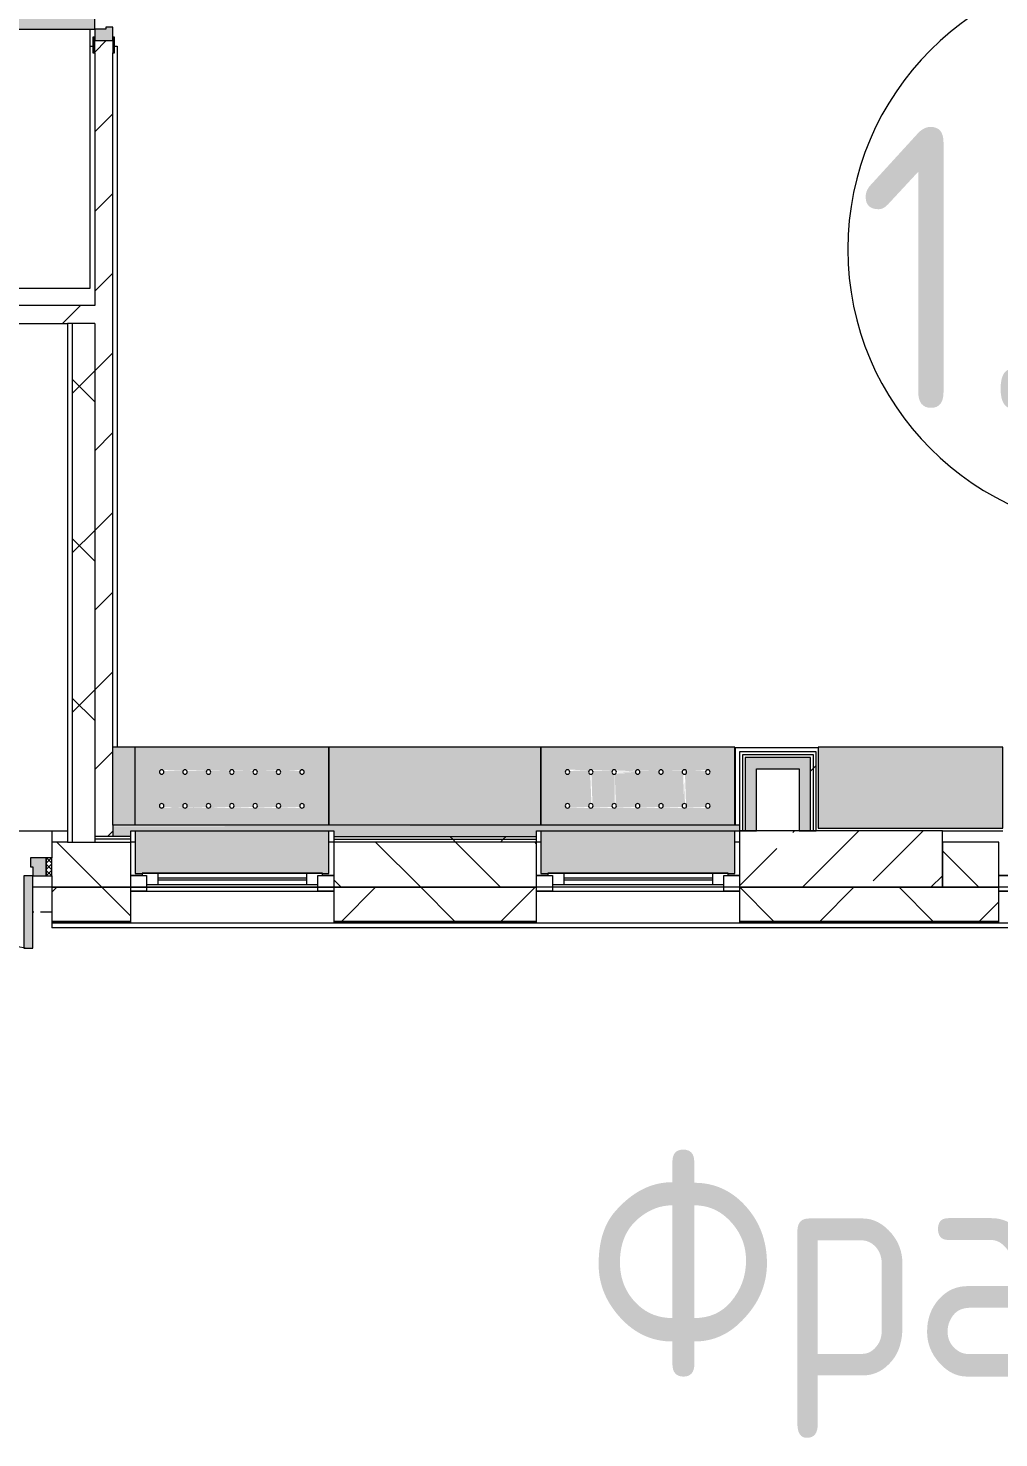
# Model space of a CAD drawing. Header units: millimetres. Extents: x 54725 to 263872, y -8553 to 29614.
# Drawn here: x 246237 to 250542, y -2542 to 3710 of the extents above; entities that cross this region are included whole.
import ezdxf

# ---------------------------------------------------------------- set-up
doc = ezdxf.new("R2010")
doc.units = ezdxf.units.MM
doc.linetypes.add('200_ШТРИХ__ш1_п0_6_', pattern=[80, 50, -30])
for name, color, linetype, lineweight in [('A-AREA-IDEN', 7, 'Continuous', 9), ('A-DETL-MBND-1', 7, '200_ШТРИХ__ш1_п0_6_', 9), ('A-GLAZ-2', 7, 'Continuous', 5), ('A-WALL', 7, 'Continuous', 9), ('A-WALL-4', 7, 'Continuous', 5), ('I-WALL-3', 7, 'Continuous', 5), ('S-COLS', 7, 'Continuous', 5), ('Знаки', 7, 'Continuous', 5)]:
    doc.layers.add(name, color=color, linetype=linetype, lineweight=lineweight)
for name, color, linetype, lineweight, true_color in [('A-DOOR-3', 7, 'Continuous', 5, 0xaaaaaa), ('A-DOOR-4', 7, 'Continuous', 5, 0xe2e2e2), ('A-DOOR-FRAM-2', 7, 'Continuous', 5, 0xe2e2e2), ('A-DOOR-FRAM-3', 7, 'Continuous', 5, 0xaaaaaa), ('A-FLOR-1', 7, 'Continuous', 5, 0xaaaaaa), ('G-ANNO-TEXT-1', 7, 'Continuous', 9, 0x3c3c3c), ('I-WALL-1', 7, 'Continuous', 5, 0xe7e7e7), ('I-WALL-2', 7, 'Continuous', 9, 0xe7e7e7), ('Знаки-3', 7, 'Continuous', 5, 0xd7cfbf)]:
    doc.layers.add(name, color=color, linetype=linetype, lineweight=lineweight, true_color=true_color)
doc.styles.add('GOST Common_3', font='GOST_Common.ttf', dxfattribs={"width": 0.9, "height": 1250})
doc.styles.add('GOST Common_4', font='GOST_Common.ttf', dxfattribs={"width": 0.9, "height": 1000})
pattern_1 = [(45, (136861.56, 0), (-176.7767, 176.7767), [])]
pattern_2 = [(45, (136861.56, 0), (-353.5534, 353.5534), []), (135, (136861.56, 0), (-353.5534, -353.5534), [])]
pattern_3 = [(45, (136861.56, 0), (-530.33, 530.33), []), (135, (136861.56, 0), (-530.33, -530.33), [])]

# ---------------------------------------------------------------- blocks, each defined once
blk = doc.blocks.new('120_Окно_СКБ_2Ст_Фрамуга сверху - 120_Окно_СКБ_2Ст_2300х2500_h_ ДОО-19727959-Общий план 1 этажа с размещением фрагментов 1_10-1_12')
at = {"layer": 'A-GLAZ-2'}
for p, q in [((-1150, -127), (-1150, -57)), ((-1150, -57), (-1080, -57)), ((1150, -57), (-1150, -57)), ((-1080, -57), (-1080, -127)), ((-1080, -57), (1080, -57)), ((520, -127), (520, -57)), ((520, -57), (590, -57)), ((590, -57), (590, -127)), ((1080, -127), (1080, -57)), ((1080, -57), (1150, -57)), ((1150, -57), (1150, -127)), ((520, -87), (-1080, -87)), ((-1080, -87), (-1080, -127)), ((-1030, -137), (-1030, -87)), ((-1030, -107), (470, -107)), ((470, -117), (-1030, -117)), ((470, -137), (470, -87)), ((520, -127), (520, -87)), ((1080, -87), (590, -87)), ((590, -87), (590, -127)), ((640, -137), (640, -87)), ((640, -107), (1030, -107)), ((1030, -117), (640, -117)), ((1030, -137), (1030, -87)), ((1080, -127), (1080, -87)), ((-1080, -127), (-1150, -127)), ((-1150, -127), (-1100, -127)), ((-1080, -127), (-1100, -127)), ((-1100, -127), (-1100, -137)), ((-1100, -137), (540, -137)), ((540, -137), (-1100, -137)), ((590, -127), (520, -127)), ((540, -127), (520, -127)), ((540, -127), (570, -127)), ((540, -127), (570, -127)), ((540, -137), (540, -127)), ((590, -127), (570, -127)), ((570, -127), (570, -137)), ((570, -137), (1100, -137)), ((1100, -137), (570, -137)), ((1150, -127), (1080, -127)), ((1100, -127), (1080, -127)), ((1100, -127), (1150, -127)), ((1100, -137), (1100, -127))]:
    blk.add_line(p, q, dxfattribs=at)
blk = doc.blocks.new('110_Дверь_СКБ_2Ст_Наружная - ДН-5_л__ Двухстворчатая 1350 х3800 _h_ в свету с верхним остеклением-21877029-Общий план 1 этажа с размещением фрагментов 1_10-1_12')
at = {"layer": 'A-DOOR-3'}
h = blk.add_hatch(dxfattribs=at)
h.set_pattern_fill('FP_126', color=256, style=0, pattern_type=2)
h.set_pattern_definition([(135, (1626.41, 164.685), (-14.14214, -14.14214), []), (225, (1626.41, 164.685), (14.14214, -14.14214), [])])
h.paths.add_polyline_path([(744.5, 50), (719.5, 50), (719.5, -30), (744.5, -30), (744.5, 10)])
at = {"layer": 'A-DOOR-4'}
for points in [[(639.1, 1010), (619.5, 1010), (619.5, 50), (659.5, 50), (659.5, 1010)], [(-580.5, 370), (-620.5, 370), (-620.5, 50), (-580.5, 50), (-580.5, 303.6)]]:
    blk.add_hatch(color=256, dxfattribs=at).paths.add_polyline_path(points)
h = blk.add_hatch(color=256, dxfattribs=at)
h.paths.add_polyline_path([(659.5, 50), (659.5, 10), (649.5, 10), (649.5, -30), (719.5, -30), (719.5, 50)])
h.paths.add_polyline_path([(-680.5, 50), (-680.5, -30), (-610.5, -30), (-610.5, 10), (-620.5, 10), (-620.5, 50), (-651.1, 50)])
at = {"layer": 'A-DOOR-FRAM-3'}
h = blk.add_hatch(dxfattribs=at)
h.set_pattern_fill('FP_127', color=256, style=0, pattern_type=2)
h.set_pattern_definition([(45, (-496.384, 164.685), (-14.1421, 14.1421), []), (135, (-496.384, 164.685), (-14.1421, -14.1421), [])])
h.paths.add_polyline_path([(-705.5, 50), (-705.5, -30), (-680.5, -30), (-680.5, 50)])
at = {"layer": 'A-DOOR-3'}
for p, q in [((659.5, 1010), (619.5, 1010)), ((619.5, 1010), (619.5, 50)), ((659.5, 50), (659.5, 1010)), ((-620.5, 370), (-620.5, 50)), ((-580.5, 370), (-620.5, 370)), ((-580.5, 50), (-580.5, 370)), ((-620.5, 50), (-580.5, 50)), ((619.5, 50), (659.5, 50))]:
    blk.add_line(p, q, dxfattribs=at)
for centre, radius, start, end in [((659.5, 50), 960, 90, 180), ((-620.5, 50), 320, 0, 90)]:
    blk.add_arc(centre, radius, start, end, dxfattribs=at)
at = {"layer": 'A-DOOR-FRAM-3'}
for p, q in [((-680.5, 50), (-705.5, 50)), ((-705.5, 50), (-705.5, -30)), ((-620.5, 50), (-680.5, 50)), ((-680.5, 50), (-680.5, -30)), ((-680.5, -30), (-680.5, 50)), ((-620.5, 10), (-620.5, 50)), ((-610.5, 10), (-620.5, 10)), ((-610.5, -30), (-610.5, 10)), ((659.5, 10), (649.5, 10)), ((649.5, 10), (649.5, -30)), ((659.5, 50), (659.5, 10)), ((719.5, 50), (659.5, 50)), ((719.5, -30), (719.5, 50)), ((744.5, 50), (719.5, 50)), ((719.5, 50), (719.5, -30)), ((744.5, -30), (744.5, 50)), ((-705.5, -30), (-680.5, -30)), ((-680.5, -30), (-610.5, -30)), ((649.5, -30), (719.5, -30)), ((719.5, -30), (744.5, -30))]:
    blk.add_line(p, q, dxfattribs=at)
blk = doc.blocks.new('120_Окно_СКБ_1Ст - 120_Окно_СКБ_1Ст 900х2500_h_ с форточкой-22876038-Общий план 1 этажа с размещением фрагментов 1_10-1_12')
at = {"layer": 'A-GLAZ-2'}
for p, q in [((-450, -127), (-450, -57)), ((-450, -57), (-380, -57)), ((450, -57), (-450, -57)), ((-380, -57), (-380, -127)), ((380, -127), (380, -57)), ((380, -57), (450, -57)), ((450, -57), (450, -127)), ((380, -87), (-380, -87)), ((-380, -87), (-380, -127)), ((-330, -137), (-330, -87)), ((-330, -107), (330, -107)), ((330, -117), (-330, -117)), ((330, -137), (330, -87)), ((380, -127), (380, -87)), ((-380, -127), (-450, -127)), ((-450, -127), (-400, -127)), ((-380, -127), (-400, -127)), ((-400, -127), (-400, -137)), ((-400, -137), (400, -137)), ((400, -137), (-400, -137)), ((450, -127), (380, -127)), ((400, -127), (380, -127)), ((400, -127), (450, -127)), ((400, -137), (400, -127))]:
    blk.add_line(p, q, dxfattribs=at)
blk = doc.blocks.new('110_Дверь_СКБ_2Ст - Д-5_п_ Из игровой в коридор-32215844-Общий план 1 этажа с размещением фрагментов 1_10-1_12')
at = {"layer": 'A-DOOR-4'}
for points in [[(-637.5, 53.8), (-637.5, 40), (-587.5, 40), (-587.5, 940), (-637.5, 940), (-637.5, 60)], [(612.5, 57.5), (612.5, 40), (662.5, 42.7), (662.5, 440), (612.5, 440), (612.5, 60)]]:
    blk.add_hatch(color=256, dxfattribs=at).paths.add_polyline_path(points)
h = blk.add_hatch(color=256, dxfattribs=at)
h.paths.add_polyline_path([(-687.5, -40), (-627.5, -40), (-627.5, -10), (-637.5, -10), (-637.5, 40), (-687.5, 40)])
h.paths.add_polyline_path([(652.5, -10), (652.5, -40), (712.5, -40), (712.5, 40), (662.5, 40), (662.5, -10)])
at = {"layer": 'A-DOOR-FRAM-2'}
for points in [[(-742.5, 48), (-742.5, 40), (-672.5, 40), (-672.5, 48), (-712.5, 48)], [(697.5, 48), (697.5, 40), (767.5, 40), (767.5, 48), (712.5, 48)], [(-742.5, -48), (-672.5, -48), (-672.5, -40), (-742.5, -40)], [(697.5, -47.8), (697.8, -48), (767.5, -48), (767.5, -40), (697.5, -40)]]:
    blk.add_hatch(color=256, dxfattribs=at).paths.add_polyline_path(points)
at = {"layer": 'A-DOOR-3'}
for p, q in [((-637.5, 940), (-637.5, 40)), ((-587.5, 940), (-637.5, 940)), ((-587.5, 40), (-587.5, 940)), ((662.5, 440), (612.5, 440)), ((612.5, 440), (612.5, 40)), ((662.5, 40), (662.5, 440)), ((-637.5, 40), (-587.5, 40)), ((612.5, 40), (662.5, 40))]:
    blk.add_line(p, q, dxfattribs=at)
for centre, radius, start, end in [((-637.5, 40), 900, 0, 90), ((662.5, 40), 400, 90, 180)]:
    blk.add_arc(centre, radius, start, end, dxfattribs=at)
at = {"layer": 'A-DOOR-FRAM-3'}
for p, q in [((-672.5, 48), (-742.5, 48)), ((-742.5, 48), (-742.5, 40)), ((-742.5, 40), (-672.5, 40)), ((-637.5, 40), (-687.5, 40)), ((-687.5, 40), (-687.5, -40)), ((-672.5, 40), (-672.5, 48)), ((-637.5, -10), (-637.5, 40)), ((662.5, 40), (662.5, -10)), ((712.5, 40), (662.5, 40)), ((767.5, 48), (697.5, 48)), ((697.5, 48), (697.5, 40)), ((697.5, 40), (767.5, 40)), ((712.5, -40), (712.5, 40)), ((767.5, 40), (767.5, 48)), ((-672.5, -40), (-742.5, -40)), ((-742.5, -40), (-742.5, -48)), ((-742.5, -48), (-672.5, -48)), ((-672.5, -39), (-687.5, -39)), ((-687.5, -39), (-687.5, -40)), ((-687.5, -40), (-627.5, -40)), ((-687.5, -40), (-672.5, -40)), ((-672.5, -40), (-672.5, -39)), ((-672.5, -48), (-672.5, -40)), ((-627.5, -10), (-637.5, -10)), ((-627.5, -40), (-627.5, -10)), ((662.5, -10), (652.5, -10)), ((652.5, -10), (652.5, -40)), ((652.5, -40), (712.5, -40)), ((712.5, -39), (697.5, -39)), ((697.5, -39), (697.5, -40)), ((697.5, -40), (712.5, -40)), ((767.5, -40), (697.5, -40)), ((697.5, -40), (697.5, -48)), ((697.5, -48), (767.5, -48)), ((712.5, -40), (712.5, -39)), ((767.5, -48), (767.5, -40))]:
    blk.add_line(p, q, dxfattribs=at)
blk = doc.blocks.new('Зашивка радиатора_ с перфорацией М1_1 - Зашивка радиатора_ с перфорацией М1_1-V278-Общий план 1 этажа с размещением фрагментов 1_10-1_12')
at = {"layer": 'Знаки-3'}
blk.add_hatch(color=256, dxfattribs=at).paths.add_polyline_path([(-430, 380), (-429.5, 191.4), (430, 191.4), (430, 380), (-401, 380)])
h = blk.add_hatch(color=256, dxfattribs=at)
h.paths.add_polyline_path([(413.9, 166.4), (-429.5, 166.4), (-429.5, -179.9), (430.2, -179.9), (430.2, 166.4), (414.5, 166.4)])
h.paths.add_polyline_path([(1, 90.4), (320.9, 85.4), (320.9, 75.4), (312.2, 70.4), (303.6, 75.4), (303.8, 85.7), (302.2, 89), (217.2, 85.4), (217.2, 75.4), (208.5, 70.4), (199.8, 75.4), (199.8, 85.4), (198.5, 89), (113.4, 85.4), (113.4, 75.4), (104.7, 70.4), (96.1, 75.4), (96.1, 85.4), (94.7, 89), (9.7, 85.4), (9.7, 75.4), (1, 70.4), (-7.7, 75.4), (-7.7, 85.4), (-8.7, 89), (-94.1, 85.4), (-94.1, 75.4), (-102.8, 70.4), (-111.4, 75.4), (-111.4, 85.4), (-112.4, 89), (-197.8, 85.4), (-197.8, 75.4), (-206.5, 70.4), (-215.2, 75.4), (-215.2, 85.4), (-216.2, 89), (-301.6, 85.4), (-301.6, 75.4), (-310.3, 70.4), (-318.9, 75.4), (-318.9, 85.4), (-310.3, 90.4), (-307.7, 90), (-102.8, 90.4)])
h.paths.add_polyline_path([(102.2, -60), (111.8, -62.6), (114.4, -72.2), (114.4, -78.3), (199.8, -74.6), (199.8, -64.6), (208.5, -59.6), (217.2, -64.6), (217.2, -74.6), (218.2, -78.3), (303.3, -74), (303.6, -64.6), (312.2, -59.6), (320.9, -64.6), (320.9, -74.6), (312.2, -79.6), (309.7, -79.3), (-318.9, -74.6), (-318.9, -64.6), (-310.3, -59.6), (-301.6, -64.6), (-301.6, -74.6), (-300.3, -78.3), (-215.2, -74.6), (-215.2, -64.6), (-206.5, -59.6), (-197.8, -64.6), (-199.1, -76.3), (-196.5, -78.3), (-111.4, -74.6), (-111.4, -64.6), (-102.8, -59.6), (-94.1, -64.6), (-94.1, -74.6), (-92.8, -78.3), (-7.7, -74.6), (-7.7, -64.6), (1, -59.6), (9.7, -64.6), (9.7, -74.6), (10.7, -78.3), (96.1, -74.6), (96.1, -64.6), (99.7, -61)])
at = {"layer": 'Знаки'}
for p, q in [((-401, 380), (-430, 380)), ((-430, 380), (-430, 190.8)), ((430, 380), (399, 380)), ((430, 191.4), (430, 380)), ((-430, 166.4), (-430, -179.9)), ((-430, -179.9), (430.2, -179.9))]:
    blk.add_line(p, q, dxfattribs=at)
for centre, start, end in [((-310.3, 80.4), 180, 0), ((-310.3, 80.4), 0, 180), ((-206.5, 80.4), 0, 180), ((-206.5, 80.4), 180, 360), ((-102.8, 80.4), 0, 180), ((-102.8, 80.4), 180, 0), ((1, 80.4), 0, 180), ((1, 80.4), 180, 0), ((104.7, 80.4), 0, 180), ((104.7, 80.4), 180, 360), ((208.5, 80.4), 0, 180), ((208.5, 80.4), 180, 0), ((312.2, 80.4), 0, 180), ((312.2, 80.4), 180, 0), ((-310.3, -69.6), 0, 180), ((-206.5, -69.6), 0, 180), ((-102.8, -69.6), 0, 180), ((1, -69.6), 0, 180), ((104.7, -69.6), 0, 180), ((208.5, -69.6), 0, 180), ((312.2, -69.6), 0, 180), ((-310.3, -69.6), 180, 0), ((-206.5, -69.6), 180, 0), ((-102.8, -69.6), 180, 0), ((1, -69.6), 180, 0), ((104.7, -69.6), 180, 0), ((208.5, -69.6), 180, 0), ((312.2, -69.6), 180, 0)]:
    blk.add_arc(centre, 10, start, end, dxfattribs=at)
blk = doc.blocks.new('Зашивка радиатора_ с перфорацией М1_1 - Зашивка радиатора_ с перфорацией М1_1-V279-Общий план 1 этажа с размещением фрагментов 1_10-1_12')
at = {"layer": 'Знаки-3'}
blk.add_hatch(color=256, dxfattribs=at).paths.add_polyline_path([(430, 380), (-430, 379.4), (-430, 191.4), (430, 191.4), (430, 379.4)])
h = blk.add_hatch(color=256, dxfattribs=at)
h.paths.add_polyline_path([(364.9, 166.4), (-430, 166.4), (-429.9, -179.9), (430.2, -178.6), (430.2, 166.4), (380.7, 166.4)])
h.paths.add_polyline_path([(312.2, 90.4), (320.9, 85.4), (320.9, 75.4), (312.2, 70.4), (303.6, 75.4), (303.8, 85.7), (302.2, 89), (217.2, 85.4), (217.2, 75.4), (208.5, 70.4), (205.9, 70.7), (211.1, -60), (218.2, -67.1), (213.8, -78.1), (218.2, -78.3), (303.3, -74), (303.6, -64.6), (312.2, -59.6), (320.9, -64.6), (320.9, -74.6), (312.2, -79.6), (272.8, -79.3), (-318.9, -74.6), (-318.9, -64.6), (-310.3, -59.6), (-301.6, -64.6), (-301.6, -74.6), (-300.3, -78.3), (-215.2, -74.6), (-215.2, -64.6), (-209.1, -60), (-213.6, 73.3), (-216.2, 82.9), (-216.2, 89), (-301.6, 85.4), (-301.6, 75.4), (-310.3, 70.4), (-318.9, 75.4), (-318.9, 85.4), (-310.3, 90.4), (-307.7, 90), (309.7, 90)])
h.paths.add_polyline_path([(-203.9, 70.7), (-209.1, 70.7), (-203.9, -60)])
h.paths.add_polyline_path([(10.7, -67.1), (10.7, -72.2), (95.1, -67.1)])
h.paths.add_polyline_path([(102.2, -60), (111.8, -62.6), (114.4, -72.2), (114.4, -78.3), (199.8, -74.6), (199.8, -64.6), (205.9, -59.6), (201.4, 73.3), (198.8, 82.9), (198.5, 89), (113.4, 85.4), (113.4, 75.4), (104.7, 70.4), (102.2, 70.7)])
h.paths.add_polyline_path([(95.1, 89), (9.7, 85.4), (9.7, 75.4), (1, 70.4), (-7.7, 75.4), (-7.7, 85.4), (-8.7, 89), (-94.1, 85.4), (-94.1, 75.4), (-102.8, 70.4), (-111.4, 75.4), (-111.4, 85.4), (-112.4, 89), (-197.8, 85.4), (-197.8, 75.4), (-203.9, 70.7), (-199.4, -62.6), (-196.8, -72.2), (-196.5, -78.3), (-111.4, -74.6), (-111.4, -64.6), (-102.8, -59.6), (-94.1, -64.6), (-94.1, -74.6), (-92.8, -78.3), (-7.7, -74.6), (-7.7, -64.6), (1, -59.6), (9.7, -64.6), (11, -67), (97.7, -62.6), (102.2, -59.6), (97.7, 73.3), (95.1, 82.9), (99.4, 89)])
h.paths.add_polyline_path([(10.7, -72.2), (10.7, -78.3), (96.1, -74.6), (94.7, -72.2)])
at = {"layer": 'Знаки'}
for p, q in [((-401, 380), (-430, 380)), ((-430, 380), (-430, 191.4)), ((430, 380), (399, 380)), ((430, 190.8), (430, 380)), ((-430, 166.9), (-430, -179.9)), ((430.2, -179.9), (430.2, 166.4)), ((-430, -179.9), (430.2, -179.9))]:
    blk.add_line(p, q, dxfattribs=at)
for centre, start, end in [((-310.3, 80.4), 180, 0), ((-310.3, 80.4), 0, 180), ((-206.5, 80.4), 0, 180), ((-206.5, 80.4), 180, 360), ((-102.8, 80.4), 0, 180), ((-102.8, 80.4), 180, 0), ((1, 80.4), 0, 180), ((1, 80.4), 180, 0), ((104.7, 80.4), 0, 180), ((104.7, 80.4), 180, 360), ((208.5, 80.4), 0, 180), ((208.5, 80.4), 180, 0), ((312.2, 80.4), 0, 180), ((312.2, 80.4), 180, 0), ((-310.3, -69.6), 0, 180), ((-206.5, -69.6), 0, 180), ((-102.8, -69.6), 0, 180), ((1, -69.6), 0, 180), ((104.7, -69.6), 0, 180), ((208.5, -69.6), 0, 180), ((312.2, -69.6), 0, 180), ((-310.3, -69.6), 180, 0), ((-206.5, -69.6), 180, 0), ((-102.8, -69.6), 180, 0), ((1, -69.6), 180, 0), ((104.7, -69.6), 180, 0), ((208.5, -69.6), 180, 0), ((312.2, -69.6), 180, 0)]:
    blk.add_arc(centre, 10, start, end, dxfattribs=at)
blk = doc.blocks.new('Зашивка без перфорации М3_2_1 - М3_2_3-31137425-Общий план 1 этажа с размещением фрагментов 1_10-1_12')
at = {"layer": 'Знаки-3'}
blk.add_hatch(color=256, dxfattribs=at).paths.add_polyline_path([(-63, 166.4), (-430, 166.4), (-430, -179.9), (510.2, -179.9), (510.2, 166.4), (461.4, 166.4)])
at = {"layer": 'Знаки'}
for p, q in [((-430, 166.4), (-430, -179.9)), ((510.2, -179.9), (510.2, 166.4)), ((-430, -179.9), (510.2, -179.9))]:
    blk.add_line(p, q, dxfattribs=at)
blk = doc.blocks.new('Зашивка без перфорации М3 - М3_13-V281-Общий план 1 этажа с размещением фрагментов 1_10-1_12')
at = {"layer": 'Знаки-3'}
blk.add_hatch(color=256, dxfattribs=at).paths.add_polyline_path([(-430, 166.4), (-430, -179.9), (-331.2, -179.9), (-331.2, 166.4), (-411.2, 166.4)])
at = {"layer": 'Знаки'}
for p, q in [((-430, 166.4), (-430, -179.9)), ((-430, -179.9), (-331.2, -179.9))]:
    blk.add_line(p, q, dxfattribs=at)
blk = doc.blocks.new('Зашивка без перфорации М3 - М3_11-30988427-Общий план 1 этажа с размещением фрагментов 1_10-1_12')
at = {"layer": 'Знаки-3'}
blk.add_hatch(color=256, dxfattribs=at).paths.add_polyline_path([(378.3, 180), (-430, 180), (-430, -179.9), (390.2, -178.6), (390.2, 180)])
at = {"layer": 'Знаки'}
for p, q in [((390.2, 180), (-430, 180)), ((-430, 180), (-430, -179.9)), ((390.2, -179.9), (390.2, 180)), ((-430, -179.9), (390.2, -179.9))]:
    blk.add_line(p, q, dxfattribs=at)
blk = doc.blocks.new('Зашивка_ торцевая панель - Зашивка_ торцевая панель Т2-V296-Общий план 1 этажа с размещением фрагментов 1_10-1_12')
at = {"layer": 'Знаки'}
blk.add_line((-406, 180), (-406, -160), dxfattribs=at)
blk = doc.blocks.new('Марка_Помещения - Номер-25198446-Общий план 1 этажа с размещением фрагментов 1_10-1_12')
at = {"layer": 'A-AREA-IDEN'}
for start, end in [(360, 180), (180, 360)]:
    blk.add_arc((0, 0), 2.5, start, end, dxfattribs=at)

msp = doc.modelspace()

# ---------------------------------------------------------------- hatches: boundary and pattern name
at = {"layer": 'A-WALL-4'}
h = msp.add_hatch(dxfattribs=at)
h.set_pattern_fill('FP_62', color=256, style=0, pattern_type=2)
h.set_pattern_definition([(135, (136861.56, 0), (-176.7767, -176.7767), [])])
h.paths.add_polyline_path([(260591.6, -100), (260591.6, 100), (260391.6, 100), (260391.6, -100)])
h.paths.add_polyline_path([(228791.6, -100), (229591.6, -100), (229591.6, 100), (228791.6, 100), (228791.6, -68.4)])
h.paths.add_polyline_path([(231641.6, -100), (231641.6, 100), (231391.6, 100), (231391.6, -100)])
h.paths.add_polyline_path([(233984.5, -100), (234966.6, -100), (234966.6, 100), (233966.6, 100), (233966.6, -100)])
h.paths.add_polyline_path([(257991.6, -100), (258091.6, -100), (258091.6, 100), (257991.6, 100), (257991.6, -11)])
h.paths.add_polyline_path([(237691.6, -100), (238591.6, -100), (238591.6, 100), (237691.6, 100), (237691.6, 82.2)])
h.paths.add_polyline_path([(239741.6, -100), (239741.6, 100), (239491.6, 100), (239491.6, -100)])
h.paths.add_polyline_path([(242041.6, -100), (243091.6, -100), (243091.6, 100), (242041.6, 100), (242041.6, -27.9)])
h.paths.add_polyline_path([(256191.6, -100), (256191.6, 100), (255691.6, 100), (255691.6, -100), (256009.4, -100)])
h.paths.add_polyline_path([(246531.6, -100), (246691.6, -100), (246691.6, 100), (246341.6, 100), (246341.6, -100), (246516.6, -100)])
h.paths.add_polyline_path([(253387.4, -100), (253891.6, -100), (253891.6, 100), (252841.6, 100), (252841.6, -100), (252863, -100)])
h.paths.add_polyline_path([(247591.6, -100), (248491.6, -100), (248491.6, 100), (247591.6, 100), (247591.6, -55)])
h.paths.add_polyline_path([(250541.6, -100), (250541.6, 100), (250291.6, 100), (250291.6, -100)])
h = msp.add_hatch(dxfattribs=at)
h.set_pattern_fill('FP_84', color=256, style=0, pattern_type=2)
h.set_pattern_definition(pattern_2)
h.paths.add_polyline_path([(226071.6, -250), (227891.6, -250), (227891.6, -100), (226071.6, -100)])
h.paths.add_polyline_path([(258091.6, -250), (258091.6, -100), (257091.6, -100), (257091.6, -250), (257582.6, -250)])
h.paths.add_polyline_path([(261941.6, -250), (261941.6, -100), (260391.6, -100), (260391.6, -250), (261938.7, -250)])
h.paths.add_polyline_path([(256191.6, -250), (256191.6, -100), (254791.6, -100), (254791.6, -250), (255485, -250)])
h.paths.add_polyline_path([(252841.6, -250), (253891.6, -250), (253891.6, -100), (252841.6, -100), (252841.6, -210)])
h.paths.add_polyline_path([(248491.6, -250), (248491.6, -100), (247591.6, -100), (247591.6, -250)])
h.paths.add_polyline_path([(250541.6, -250), (250541.6, -100), (249391.6, -100), (249391.6, -250)])
h.paths.add_polyline_path([(246341.6, -250), (246691.6, -250), (246691.6, -100), (246341.6, -100), (246341.6, -210)])
h.paths.add_polyline_path([(230491.6, -250), (231641.6, -250), (231641.6, -100), (230491.6, -100), (230491.6, -210)])
h.paths.add_polyline_path([(239741.6, -250), (239741.6, -100), (237691.6, -100), (237691.6, -250), (238704.1, -250)])
h.paths.add_polyline_path([(236791.6, -250), (236791.6, -100), (235891.6, -100), (235891.6, -250), (236606.5, -250)])
h.paths.add_polyline_path([(242041.6, -250), (243091.6, -250), (243091.6, -100), (242041.6, -100), (242041.6, -210)])
h.paths.add_polyline_path([(233941.6, -250), (234991.6, -250), (234991.6, -100), (233941.6, -100), (233941.6, -210)])
h.paths.add_polyline_path([(243991.6, -250), (244891.6, -250), (244891.6, -100), (243991.6, -100), (243991.6, -210)])
h.paths.add_polyline_path([(229591.6, -250), (229591.6, -100), (228791.6, -100), (228791.6, -250)])
at = {"layer": 'I-WALL-1'}
for points in [[(249466.6, 150), (249466.6, 475), (249416.6, 475), (249416.6, 150)], [(249466.6, 425), (249706.6, 425), (249706.6, 475), (249466.6, 475)], [(249706.6, 150), (249706.6, 425), (249656.6, 425), (249656.6, 150)]]:
    msp.add_hatch(color=256, dxfattribs=at).paths.add_polyline_path(points)
at = {"layer": 'I-WALL-2'}
msp.add_hatch(color=256, dxfattribs=at).paths.add_polyline_path([(248143.3, 125), (248491.6, 125), (248491.6, 150), (249391.6, 150), (249391.6, 175), (246611.6, 170), (246611.6, 125), (246691.6, 125), (246691.6, 150), (247591.6, 150), (247591.6, 125), (247618.9, 125)])
at = {"layer": 'I-WALL-3'}
h = msp.add_hatch(dxfattribs=at)
h.set_pattern_fill('FP_82', color=256, style=0, pattern_type=2)
h.set_pattern_definition(pattern_1)
h.paths.add_polyline_path([(246584.6, 125), (246611.6, 125), (246611.6, 3655), (246531.6, 3655), (246531.6, 125), (246570.1, 125)])
h.paths.add_polyline_path([(246611.6, 5055), (246611.6, 10400), (246531.6, 10400), (246531.6, 5055), (246581.6, 5055)])
h = msp.add_hatch(dxfattribs=at)
h.set_pattern_fill('FP_82', color=256, style=0, pattern_type=2)
h.set_pattern_definition(pattern_1)
h.paths.add_polyline_path([(244225.3, 2400), (244710.6, 2400), (244710.6, 2480), (244211.6, 2480), (244211.6, 2400)])
h.paths.add_polyline_path([(246411.6, 2400), (246531.6, 2400), (246528.7, 2480), (246110.6, 2480), (246110.6, 2400), (246341.6, 2400)])
h = msp.add_hatch(dxfattribs=at)
h.set_pattern_fill('FP_84', color=256, style=0, pattern_type=2)
h.set_pattern_definition(pattern_2)
h.paths.add_polyline_path([(246431.6, 100), (246531.6, 100), (246531.6, 2400), (246431.6, 2400), (246431.6, 150)])
h = msp.add_hatch(dxfattribs=at)
h.set_pattern_fill('FP_190', color=256, style=0, pattern_type=2)
h.set_pattern_definition(pattern_3)
h.paths.add_polyline_path([(249719.1, 150), (249716.6, 475), (249706.6, 475), (249706.6, 150), (249716.6, 150)])
h = msp.add_hatch(dxfattribs=at)
h.set_pattern_fill('FP_190', color=256, style=0, pattern_type=2)
h.set_pattern_definition(pattern_3)
h.paths.add_polyline_path([(249731.6, 150), (249731.6, 487.5), (249719.1, 487.1), (249719.1, 150)])
h = msp.add_hatch(dxfattribs=at)
h.set_pattern_fill('FP_190', color=256, style=0, pattern_type=2)
h.set_pattern_definition(pattern_3)
h.paths.add_polyline_path([(246607.4, 112.5), (246691.6, 112.5), (246691.6, 125), (246531.6, 125), (246531.6, 112.5), (246571.1, 112.5)])
h.paths.add_polyline_path([(248491.6, 112.5), (248491.6, 125), (247591.6, 125), (247591.6, 112.5), (248143.3, 112.5)])
h = msp.add_hatch(dxfattribs=at)
h.set_pattern_fill('FP_190', color=256, style=0, pattern_type=2)
h.set_pattern_definition(pattern_3)
h.paths.add_polyline_path([(246570.1, 100), (246691.6, 100), (246691.6, 112.5), (246531.6, 112.5), (246531.6, 100), (246557.6, 100)])
h.paths.add_polyline_path([(248491.6, 100), (248491.6, 112.5), (247591.6, 112.5), (247591.6, 100), (248143.3, 100)])
at = {"layer": 'S-COLS'}
h = msp.add_hatch(dxfattribs=at)
h.set_pattern_fill('FP_61', color=256, style=0, pattern_type=2)
h.set_pattern_definition([(45, (136861.56, 0), (-285.1231, 285.1231), []), (45, (137146.7, 0), (-285.1231, 285.1231), [504.031, -100.806, 16.764, -84.042])])
h.paths.add_polyline_path([(250291.6, -100), (250291.6, 150), (249391.6, 150), (249391.6, -100), (250241, -100)])

# ---------------------------------------------------------------- linework, layer by layer
at = {"layer": 'A-DETL-MBND-1'}
msp.add_line((246341.6, -210), (246256.6, -210), dxfattribs=at)
at = {"layer": 'A-FLOR-1'}
for p, q in [((246510.6, 3705), (246510.6, 3630)), ((246511.6, 2557), (246511.6, 3705)), ((246510.6, 3630), (246523.6, 3630)), ((246619.6, 3630), (246631.6, 3630)), ((246631.6, 3630), (246631.6, 521.3)), ((244231.6, 2557), (246511.6, 2557)), ((249371.6, 520), (249739.6, 520)), ((244891.6, 150), (246341.6, 150))]:
    msp.add_line(p, q, dxfattribs=at)
at = {"layer": 'A-WALL'}
for p, q in [((246531.6, 2400), (246411.6, 2400)), ((246431.6, 2400), (246431.6, 100)), ((246531.6, 2400), (246531.6, 125)), ((249404.1, 487.5), (249404.1, 150)), ((249719.1, 487.5), (249404.1, 487.5)), ((249416.6, 475), (249416.6, 150)), ((249706.6, 475), (249416.6, 475)), ((249706.6, 150), (249706.6, 475)), ((249719.1, 150), (249719.1, 487.5)), ((246611.6, 175), (246611.6, 125)), ((246411.6, 100), (246691.6, 100)), ((246691.6, 125), (246531.6, 125)), ((246691.6, 112.5), (246531.6, 112.5)), ((247591.6, 125), (248491.6, 125)), ((247591.6, 112.5), (248491.6, 112.5)), ((248491.6, 100), (247591.6, 100)), ((246341.6, -100), (246691.6, -100)), ((246691.6, -100), (246341.6, -100)), ((247591.6, -100), (248491.6, -100)), ((248491.6, -100), (247591.6, -100)), ((250291.6, -100), (250541.6, -100)), ((250541.6, -100), (250291.6, -100)), ((246341.6, -250), (246691.6, -250)), ((247591.6, -250), (248491.6, -250)), ((249391.6, -250), (250541.6, -250)), ((246341.6, -253), (246691.6, -253)), ((247591.6, -253), (248491.6, -253)), ((249391.6, -253), (250541.6, -253))]:
    msp.add_line(p, q, dxfattribs=at)
at = {"layer": 'A-WALL-4'}
for p, q in [((246411.6, 100), (246341.6, 100)), ((246341.6, 100), (246341.6, 30)), ((246691.6, -258), (246691.6, 100)), ((247591.6, 100), (247591.6, -258)), ((248491.6, -258), (248491.6, 100)), ((250541.6, 100), (250291.6, 100)), ((250291.6, 100), (250291.6, -100)), ((250541.6, -258), (250541.6, 100)), ((246341.6, -50), (246341.6, -280)), ((246691.6, -100), (247591.6, -100)), ((250291.6, -100), (248491.6, -100)), ((249391.6, -100), (249391.6, -258)), ((246341.6, -258), (249391.6, -258)), ((262121.6, -280), (246341.6, -280)), ((249391.6, -258), (262099.6, -258))]:
    msp.add_line(p, q, dxfattribs=at)
at = {"layer": 'I-WALL-3'}
for p, q in [((246531.6, 3600), (246531.6, 2480)), ((246611.6, 175), (246611.6, 3600)), ((246531.6, 2480), (246165.6, 2480)), ((246165.6, 2400), (246411.6, 2400)), ((246411.6, 2400), (246411.6, 100)), ((249391.6, 500), (249391.6, 150)), ((249731.6, 500), (249391.6, 500)), ((249731.6, 150), (249731.6, 500)), ((249466.6, 150), (249466.6, 425)), ((249466.6, 425), (249656.6, 425)), ((249656.6, 425), (249656.6, 150)), ((244891.6, 150), (246411.6, 150)), ((246341.6, 150), (246341.6, 100)), ((249391.6, 175), (246611.6, 175)), ((246691.6, 100), (246691.6, 150)), ((246691.6, 150), (247591.6, 150)), ((247591.6, 150), (247591.6, 100)), ((248491.6, 100), (248491.6, 150)), ((248491.6, 150), (249391.6, 150)), ((249391.6, 150), (249466.6, 150)), ((249656.6, 150), (249731.6, 150)), ((250291.6, 150), (250559.9, 150)), ((246531.6, 125), (246531.6, 100)), ((246710.6, 100), (246691.6, 100)), ((247591.6, 100), (247570.6, 100)), ((248510.6, 100), (248491.6, 100)), ((249391.6, 100), (249370.6, 100)), ((246341.6, -100), (246256.6, -100)), ((247591.6, -100), (246691.6, -100)), ((249391.6, -100), (248491.6, -100)), ((252841.6, -100), (250541.6, -100))]:
    msp.add_line(p, q, dxfattribs=at)
at = {"layer": 'S-COLS'}
for p, q in [((250291.6, 150), (249391.6, 150)), ((249391.6, 150), (249391.6, -100)), ((250291.6, 100), (250291.6, 150)), ((250291.6, -100), (250291.6, 100)), ((249391.6, -100), (250291.6, -100))]:
    msp.add_line(p, q, dxfattribs=at)

# ---------------------------------------------------------------- block references
at = {"layer": 'A-AREA-IDEN', "xscale": 499.9999999999995, "yscale": 499.9999999999995, "zscale": 499.9999999999995}
msp.add_blockref('Марка_Помещения - Номер-25198446-Общий план 1 этажа с размещением фрагментов 1_10-1_12', (251122.1, 2729.3), dxfattribs=at)
at = {"layer": 'A-DOOR-3'}
for name, p, rotation in [('110_Дверь_СКБ_2Ст - Д-5_п_ Из игровой в коридор-32215844-Общий план 1 этажа с размещением фрагментов 1_10-1_12', (246571.6, 4342.5), 89.99999999999991), ('110_Дверь_СКБ_2Ст_Наружная - ДН-5_л__ Двухстворчатая 1350 х3800 _h_ в свету с верхним остеклением-21877029-Общий план 1 этажа с размещением фрагментов 1_10-1_12', (245636.1, 0), 180)]:
    msp.add_blockref(name, p, dxfattribs=dict(at, rotation=rotation))
at = {"layer": 'A-GLAZ-2', "rotation": 180}
for name, p in [('120_Окно_СКБ_1Ст - 120_Окно_СКБ_1Ст 900х2500_h_ с форточкой-22876038-Общий план 1 этажа с размещением фрагментов 1_10-1_12', (247141.6, -175)), ('120_Окно_СКБ_1Ст - 120_Окно_СКБ_1Ст 900х2500_h_ с форточкой-22876038-Общий план 1 этажа с размещением фрагментов 1_10-1_12', (248941.6, -175)), ('120_Окно_СКБ_2Ст_Фрамуга сверху - 120_Окно_СКБ_2Ст_2300х2500_h_ ДОО-19727959-Общий план 1 этажа с размещением фрагментов 1_10-1_12', (251691.6, -175))]:
    msp.add_blockref(name, p, dxfattribs=at)
at = {"layer": 'Знаки', "rotation": 180}
for name, p in [('Зашивка без перфорации М3 - М3_13-V281-Общий план 1 этажа с размещением фрагментов 1_10-1_12', (246280.3, 341.4)), ('Зашивка радиатора_ с перфорацией М1_1 - Зашивка радиатора_ с перфорацией М1_1-V278-Общий план 1 этажа с размещением фрагментов 1_10-1_12', (247140.6, 341.4)), ('Зашивка без перфорации М3_2_1 - М3_2_3-31137425-Общий план 1 этажа с размещением фрагментов 1_10-1_12', (248080.3, 341.4)), ('Зашивка радиатора_ с перфорацией М1_1 - Зашивка радиатора_ с перфорацией М1_1-V279-Общий план 1 этажа с размещением фрагментов 1_10-1_12', (248940.6, 341.4)), ('Зашивка без перфорации М3 - М3_11-30988427-Общий план 1 этажа с размещением фрагментов 1_10-1_12', (250129.9, 341.4))]:
    msp.add_blockref(name, p, dxfattribs=at)
at = {"layer": 'Знаки'}
msp.add_blockref('Зашивка_ торцевая панель - Зашивка_ торцевая панель Т2-V296-Общий план 1 этажа с размещением фрагментов 1_10-1_12', (249777.6, 337.4), dxfattribs=at)

# ---------------------------------------------------------------- texts
at = {"layer": 'A-AREA-IDEN', "insert": (249912.7, 3272.1), "char_height": 1250, "width": 3030.379, "attachment_point": 1, "style": 'GOST Common_3'}
msp.add_mtext('1.73', dxfattribs=at)
at = {"layer": 'G-ANNO-TEXT-1', "insert": (248716.3, -1270.3), "char_height": 1000, "width": 7070.884, "attachment_point": 1, "style": 'GOST Common_4'}
msp.add_mtext('Фрагмент', dxfattribs=at)

doc.saveas('drawing.dxf')
